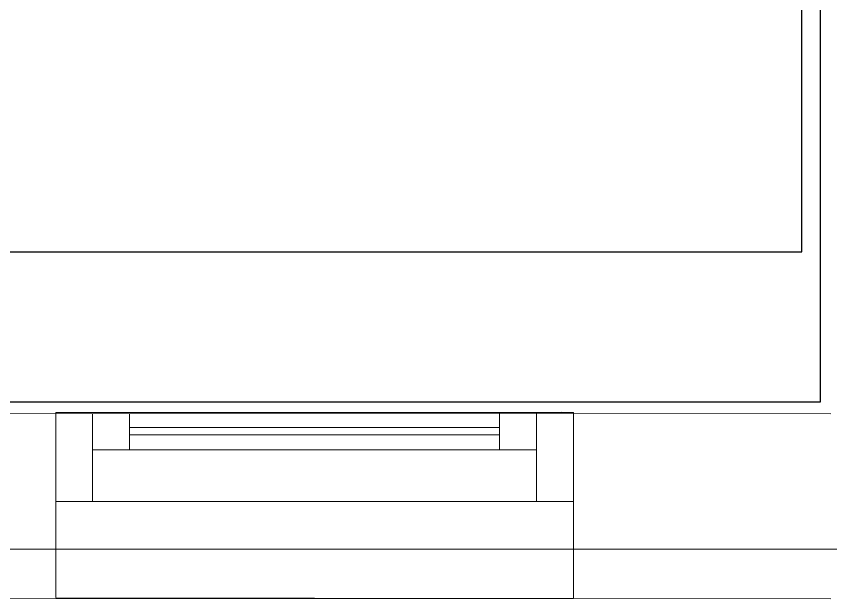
# Model space of a CAD drawing. Header units: inches. Extents: x 0 to 46333, y 12439 to 30520.
# Drawn here: x 14399 to 15500, y 15370 to 16158 of the extents above; entities that cross this region are included whole.
import ezdxf

# ---------------------------------------------------------------- set-up
doc = ezdxf.new("R2010")
doc.units = ezdxf.units.IN
doc.header["$MEASUREMENT"] = 0
for name, color, linetype, lineweight in [('COLUMNS1', 4, 'Continuous', 0), ('WALL', 7, 'Continuous', 0), ('WINDOW', 4, 'Continuous', 0)]:
    doc.layers.add(name, color=color, linetype=linetype, lineweight=lineweight)
doc.layers.add('DLX_FL1_CONT', color=7, linetype='Continuous', true_color=0x969696)
doc.layers.add('Socket', color=170, linetype='Continuous')
doc.layers.add('v.p', color=7, linetype='Continuous')

# ---------------------------------------------------------------- blocks, each defined once
blk = doc.blocks.new('first floor civil')
at = {"layer": 'COLUMNS1', "color": 9}
blk.add_line((597167.2, 121267.4), (597167.2, 121517.4), dxfattribs=at)
at = {"layer": 'WALL', "color": 9}
for p, q in [((594507.3, 121516.5), (598215.2, 121515.7)), ((597850.9, 121518), (597867.2, 121517.6)), ((597867.2, 121517.6), (597867.2, 121267)), ((598215.2, 121265.6), (594459.3, 121267.1))]:
    blk.add_line(p, q, dxfattribs=at)
at = {"layer": 'WINDOW', "color": 9}
for p, q in [((597867.2, 121517.6), (597167.2, 121517.4)), ((597217.1, 121516.3), (597217.1, 121397.1)), ((597267.1, 121516.3), (597267.1, 121467.1)), ((597767.2, 121467.1), (597767.2, 121516.5)), ((597817.2, 121397.1), (597817.2, 121516.5)), ((597767.2, 121497.1), (597267.1, 121497.1)), ((597767.2, 121487.1), (597267.1, 121487.1)), ((597817.2, 121467.1), (597217.1, 121467.1)), ((597867.2, 121397.1), (597167.1, 121397.1)), ((597167.2, 121266.7), (597867.2, 121266))]:
    blk.add_line(p, q, dxfattribs=at)

msp = doc.modelspace()

# ---------------------------------------------------------------- linework, layer by layer
at = {"layer": 'DLX_FL1_CONT'}
for points in [[(15486.1, 15636.6, 0), (15486.1, 19366.6, 0)], [(11727.3, 15636.7, 0), (15486.1, 15636.6, 0)], [(3007.1, 15436.4, 0), (19695.9, 15437.9, 0)]]:
    msp.add_polyline3d(points, dxfattribs=at)
at = {"layer": 'Socket'}
msp.add_lwpolyline([(12159.8, 17239.3), (12159.8, 15968), (12159.8, 15821.3), (12661.8, 15821.3), (14213.8, 15839.6), (15461.1, 15839.6), (15461.1, 19227.5), (14964.6, 19227.5)], dxfattribs=at)

# ---------------------------------------------------------------- block references
at = {"layer": 'v.p', "color": 1, "linetype": 'Continuous'}
msp.add_blockref('first floor civil', (-582715.1, -105895.1), dxfattribs=at)

doc.saveas('drawing.dxf')
